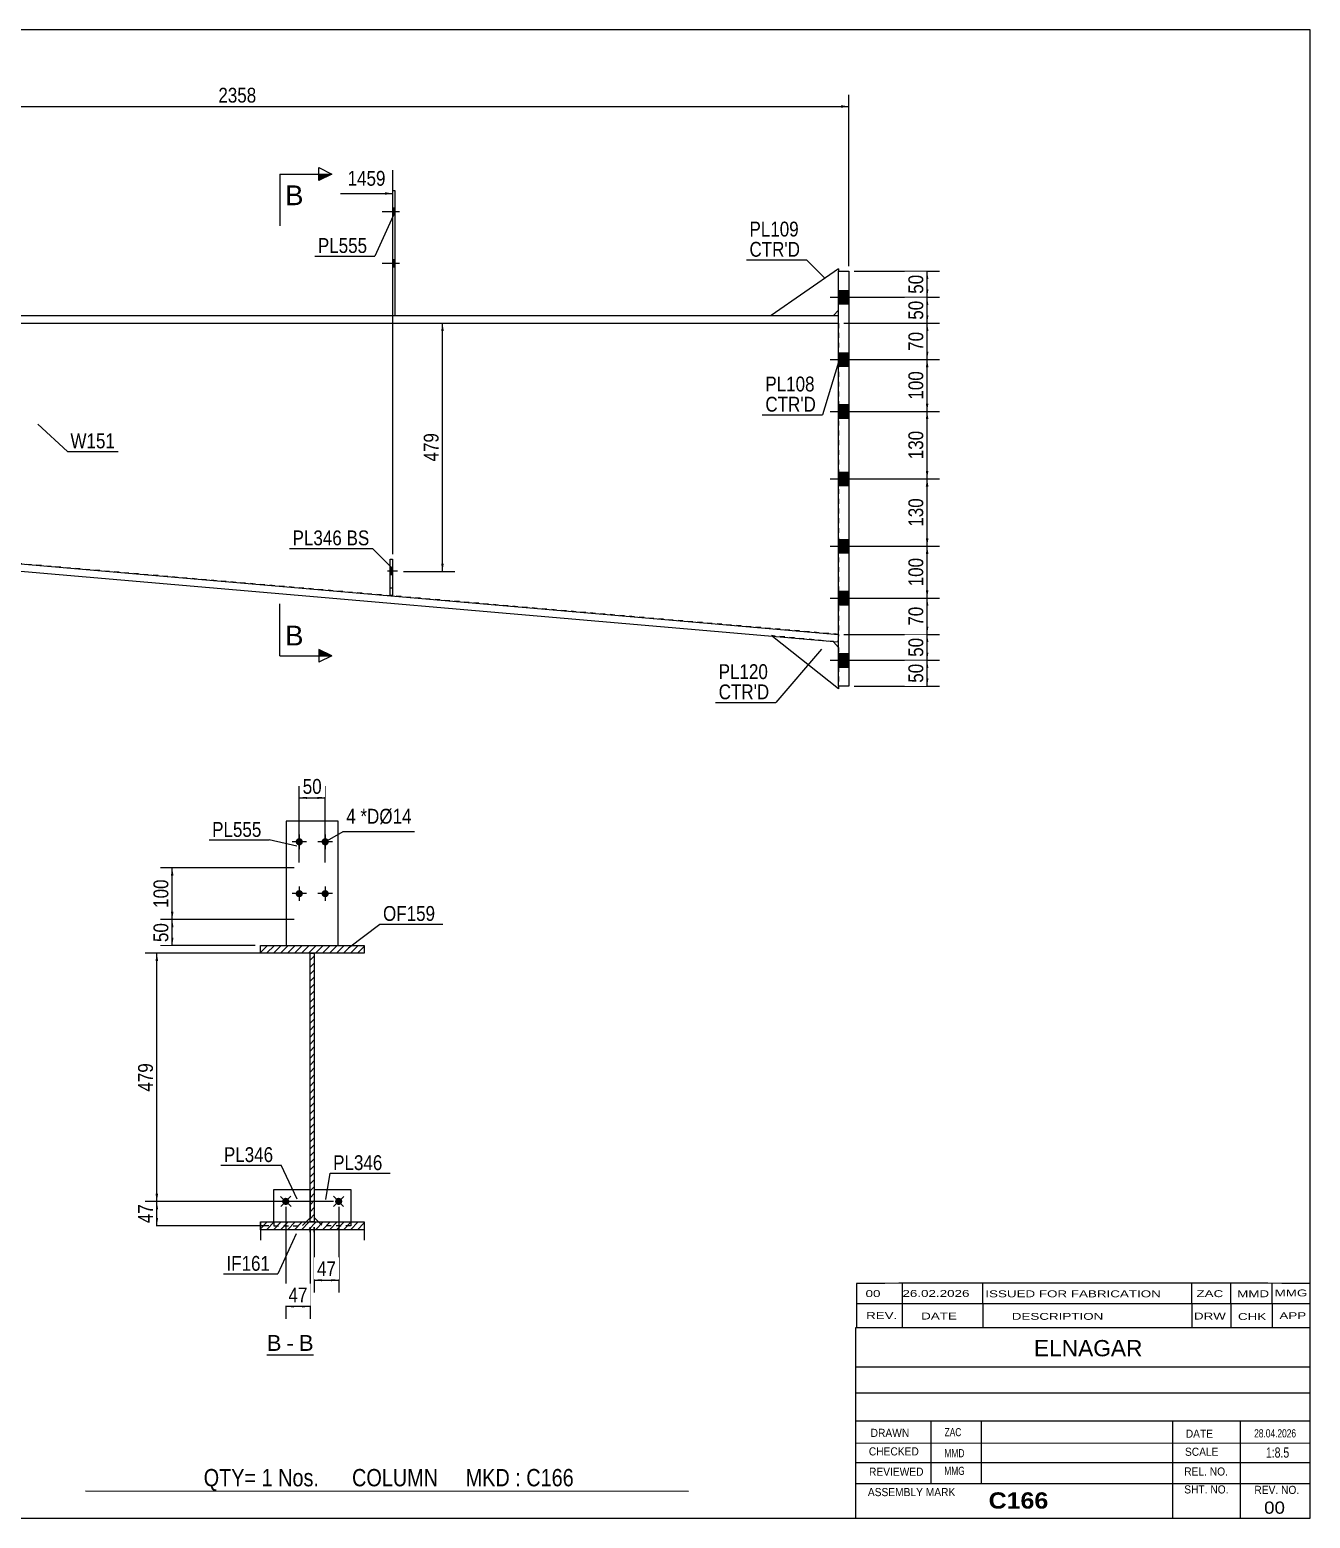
# Model space of a CAD drawing. Header units: millimetres. Extents: x -206 to 207, y -170 to 117.
# Drawn here: x -40 to 206.9, y -170.4 to 116.6 of the extents above; entities that cross this region are included whole.
import ezdxf

# ---------------------------------------------------------------- set-up
doc = ezdxf.new("R2010")
doc.units = ezdxf.units.MM
doc.linetypes.add('DXK_LINE_DOT1', pattern=[1.8814, 0.9407, -0.9407])
doc.linetypes.add('DXK_LINE_DOT2', pattern=[3.9198, 1.9599, -1.9599])
doc.styles.add('Arial', font='ARIAL.TTF', dxfattribs={"height": 0.2})
doc.styles.add('Arial Bold', font='ARIALBD.TTF', dxfattribs={"height": 0.2})
doc.styles.add('Arial Narrow', font='ARIALN.TTF', dxfattribs={"height": 0.2})

# ---------------------------------------------------------------- blocks, each defined once
blk = doc.blocks.new('Unknown-622305044-1209')
at = {"color": 5, "linetype": 'Continuous'}
for p, q in [((206.87, 116.57), (-203.13, 116.57)), ((-203.13, 116.57), (-203.13, -170.43)), ((206.87, -170.43), (206.87, 116.57)), ((-203.13, -170.43), (206.87, -170.43))]:
    blk.add_line(p, q, dxfattribs=at)
at = {"color": 174, "linetype": 'Continuous', "style": 'Arial'}
blk.add_text('Tekla structures', height=1.9102, rotation=90, dxfattribs=at).set_placement((-203.63, -169.93))
blk = doc.blocks.new('Unknown-622305044-13 - 1228')
at = {"color": 7, "linetype": 'Continuous'}
blk.add_line((5.66, -138.91), (14.69, -138.91), dxfattribs=at)
at = {"color": 0, "linetype": 'Continuous'}
blk.add_wipeout([(8.51, -138.16), (8.51, -134.96), (5.66, -134.96), (5.66, -138.16)], dxfattribs=at)
blk.add_wipeout([(10.89, -138.16), (10.89, -134.96), (9.47, -134.96), (9.47, -138.16)], dxfattribs=at)
at = {"color": 96, "linetype": 'Continuous', "style": 'Arial'}
blk.add_text('B', height=3.06, dxfattribs=at).set_placement((5.66, -138.16))
at = {"color": 0, "linetype": 'Continuous'}
blk.add_wipeout([(14.69, -138.16), (14.69, -134.96), (11.85, -134.96), (11.85, -138.16)], dxfattribs=at)
at = {"color": 96, "linetype": 'Continuous', "style": 'Arial'}
for s, p in [('-', (9.47, -138.16)), ('B', (11.85, -138.16))]:
    blk.add_text(s, height=3.06, dxfattribs=at).set_placement(p)
blk = doc.blocks.new('Bolt-622305044-1624 - 1602')
at = {"linetype": 'Continuous'}
for points in [[(115.92, 66.3), (115.92, 63.7), (117.92, 63.7), (117.92, 66.3)], [(115.92, 66.3), (115.92, 63.7), (117.92, 63.7), (117.92, 66.3)], [(115.92, 54.3), (115.92, 51.7), (117.92, 51.7), (117.92, 54.3)], [(115.92, 54.3), (115.92, 51.7), (117.92, 51.7), (117.92, 54.3)], [(115.92, 44.3), (115.92, 41.7), (117.92, 41.7), (117.92, 44.3)], [(115.92, 44.3), (115.92, 41.7), (117.92, 41.7), (117.92, 44.3)], [(115.92, 31.3), (115.92, 28.7), (117.92, 28.7), (117.92, 31.3)], [(115.92, 31.3), (115.92, 28.7), (117.92, 28.7), (117.92, 31.3)], [(115.92, 18.3), (115.92, 15.7), (117.92, 15.7), (117.92, 18.3)], [(115.92, 18.3), (115.92, 15.7), (117.92, 15.7), (117.92, 18.3)], [(115.92, 8.3), (115.92, 5.7), (117.92, 5.7), (117.92, 8.3)], [(115.92, 8.3), (115.92, 5.7), (117.92, 5.7), (117.92, 8.3)], [(115.92, -3.7), (115.92, -6.3), (117.92, -6.3), (117.92, -3.7)], [(115.92, -3.7), (115.92, -6.3), (117.92, -6.3), (117.92, -3.7)]]:
    blk.add_hatch(color=3, dxfattribs=at).paths.add_polyline_path(points)
at = {"color": 3, "linetype": 'Continuous'}
for p, q in [((115.92, 66.3), (117.92, 66.3)), ((115.92, 66.3), (117.92, 66.3)), ((114.33, 65), (124.92, 65)), ((114.33, 65), (124.92, 65)), ((115.92, 63.7), (117.92, 63.7)), ((115.92, 63.7), (117.92, 63.7)), ((114.33, 53), (124.92, 53)), ((114.33, 53), (124.92, 53)), ((115.92, 54.3), (117.92, 54.3)), ((115.92, 54.3), (117.92, 54.3)), ((115.92, 51.7), (117.92, 51.7)), ((115.92, 51.7), (117.92, 51.7)), ((115.92, 44.3), (117.92, 44.3)), ((115.92, 44.3), (117.92, 44.3)), ((114.33, 43), (124.92, 43)), ((114.33, 43), (124.92, 43)), ((115.92, 41.7), (117.92, 41.7)), ((115.92, 41.7), (117.92, 41.7)), ((114.33, 30), (124.92, 30)), ((114.33, 30), (124.92, 30)), ((115.92, 31.3), (117.92, 31.3)), ((115.92, 31.3), (117.92, 31.3)), ((115.92, 28.7), (117.92, 28.7)), ((115.92, 28.7), (117.92, 28.7)), ((115.92, 18.3), (117.92, 18.3)), ((115.92, 18.3), (117.92, 18.3)), ((114.33, 17), (124.92, 17)), ((114.33, 17), (124.92, 17)), ((115.92, 15.7), (117.92, 15.7)), ((115.92, 15.7), (117.92, 15.7)), ((114.33, 7), (124.92, 7)), ((114.33, 7), (124.92, 7)), ((115.92, 8.3), (117.92, 8.3)), ((115.92, 8.3), (117.92, 8.3)), ((115.92, 5.7), (117.92, 5.7)), ((115.92, 5.7), (117.92, 5.7)), ((114.33, -5), (124.92, -5)), ((114.33, -5), (124.92, -5)), ((115.92, -3.7), (117.92, -3.7)), ((115.92, -3.7), (117.92, -3.7)), ((115.92, -6.3), (117.92, -6.3)), ((115.92, -6.3), (117.92, -6.3))]:
    blk.add_line(p, q, dxfattribs=at)
blk = doc.blocks.new('Bolt-622305044-3004 - 1602')
at = {"linetype": 'Continuous'}
for points in [[(30.44, 80.8), (30.44, 82.2), (29.94, 82.2), (29.94, 80.8)], [(30.44, 80.8), (30.44, 82.2), (29.94, 82.2), (29.94, 80.8)], [(30.44, 70.8), (30.44, 72.2), (29.94, 72.2), (29.94, 70.8)], [(30.44, 70.8), (30.44, 72.2), (29.94, 72.2), (29.94, 70.8)]]:
    blk.add_hatch(color=3, dxfattribs=at).paths.add_polyline_path(points)
at = {"color": 3, "linetype": 'Continuous'}
for p, q in [((31.24, 81.5), (27.94, 81.5)), ((31.24, 81.5), (27.94, 81.5)), ((30.44, 82.2), (29.94, 82.2)), ((30.44, 82.2), (29.94, 82.2)), ((30.44, 80.8), (29.94, 80.8)), ((30.44, 80.8), (29.94, 80.8)), ((30.44, 72.2), (29.94, 72.2)), ((30.44, 72.2), (29.94, 72.2)), ((31.24, 71.5), (27.94, 71.5)), ((31.24, 71.5), (27.94, 71.5)), ((30.44, 70.8), (29.94, 70.8)), ((30.44, 70.8), (29.94, 70.8))]:
    blk.add_line(p, q, dxfattribs=at)
blk = doc.blocks.new('Part-622305044-1629 - 1602')
at = {"color": 7, "linetype": 'DXK_LINE_DOT1'}
for p, q in [((-115.92, 60), (115.92, 60)), ((-115.92, 60), (-115.92, 20)), ((115.92, 60), (115.92, 0)), ((115.92, 0), (-115.62, 19.97))]:
    blk.add_line(p, q, dxfattribs=at)
at = {"color": 2, "linetype": 'Continuous'}
blk.add_line((-115.92, 20), (-115.62, 19.97), dxfattribs=at)
blk = doc.blocks.new('Part-622305044-1884 - 1602')
at = {"color": 2, "linetype": 'Continuous'}
for p, q in [((115.92, 70), (117.92, 70)), ((115.92, -10), (115.92, 70)), ((117.92, 70), (117.92, -10)), ((117.92, -10), (115.92, -10))]:
    blk.add_line(p, q, dxfattribs=at)
blk = doc.blocks.new('Part-622305044-1826 - 1602')
at = {"color": 7, "linetype": 'DXK_LINE_DOT1'}
for p, q in [((114.92, -1.41), (102.98, -0.25)), ((103.17, -0.41), (102.98, -0.25)), ((114.92, -1.41), (114.93, -1.42)), ((115.92, -2.51), (115.92, -10))]:
    blk.add_line(p, q, dxfattribs=at)
at = {"color": 2, "linetype": 'Continuous'}
for p, q in [((115.92, -10.51), (103.17, -0.41)), ((114.93, -1.42), (115.92, -2.51)), ((115.92, -10), (115.92, -10.51))]:
    blk.add_line(p, q, dxfattribs=at)
blk = doc.blocks.new('Part-622305044-1855 - 1602')
at = {"color": 2, "linetype": 'Continuous'}
for p, q in [((115.92, 70.5), (102.92, 61.5)), ((115.92, 70.5), (115.92, 70)), ((114.92, 61.5), (115.92, 62.5))]:
    blk.add_line(p, q, dxfattribs=at)
at = {"color": 7, "linetype": 'DXK_LINE_DOT1'}
for p, q in [((115.92, 62.5), (115.92, 70)), ((102.92, 61.5), (114.92, 61.5))]:
    blk.add_line(p, q, dxfattribs=at)
blk = doc.blocks.new('Part-622305044-1889 - 1602')
at = {"color": 2, "linetype": 'Continuous'}
for p, q in [((-115.75, 18.48), (-115.62, 19.97)), ((115.79, -1.49), (-115.75, 18.48)), ((-115.62, 19.97), (115.92, 0)), ((115.92, 0), (115.79, -1.49))]:
    blk.add_line(p, q, dxfattribs=at)
blk = doc.blocks.new('Part-622305044-2994 - 1602')
at = {"color": 2, "linetype": 'Continuous'}
for p, q in [((29.44, 7.47), (29.44, 14.47)), ((29.44, 14.47), (29.94, 14.47)), ((29.94, 14.47), (29.94, 7.47)), ((29.94, 7.47), (29.44, 7.47))]:
    blk.add_line(p, q, dxfattribs=at)
blk = doc.blocks.new('Part-622305044-1894 - 1602')
at = {"color": 2, "linetype": 'Continuous'}
for p, q in [((-115.92, 61.5), (115.92, 61.5)), ((-115.92, 60), (115.92, 60))]:
    blk.add_line(p, q, dxfattribs=at)
at = {"color": 7, "linetype": 'DXK_LINE_DOT1'}
for p, q in [((-115.92, 60), (-115.92, 61.5)), ((115.92, 60), (115.92, 61.5))]:
    blk.add_line(p, q, dxfattribs=at)
blk = doc.blocks.new('Part-622305044-2990 - 1602')
at = {"color": 2, "linetype": 'Continuous'}
for p, q in [((30.44, 85.5), (29.94, 85.5)), ((29.94, 85.5), (29.94, 61.5)), ((30.44, 61.5), (30.44, 85.5))]:
    blk.add_line(p, q, dxfattribs=at)
at = {"color": 7, "linetype": 'DXK_LINE_DOT1'}
blk.add_line((29.94, 61.5), (30.44, 61.5), dxfattribs=at)
blk = doc.blocks.new('Part-622305044-2991 - 1602')
at = {"color": 7, "linetype": 'DXK_LINE_DOT1'}
for p, q in [((29.44, 7.47), (29.44, 14.47)), ((29.44, 14.47), (29.94, 14.47)), ((29.94, 14.47), (29.94, 7.47)), ((29.44, 8.97), (29.94, 8.97)), ((29.94, 7.47), (29.44, 7.47))]:
    blk.add_line(p, q, dxfattribs=at)
blk = doc.blocks.new('Bolt-622305044-3005 - 1602')
at = {"color": 3, "linetype": 'DXK_LINE_DOT2'}
for p, q in [((30.89, 12.17), (27.59, 12.17)), ((29.94, 12.87), (29.44, 12.87)), ((29.94, 11.47), (29.44, 11.47))]:
    blk.add_line(p, q, dxfattribs=at)
blk = doc.blocks.new('Bolt-622305044-3008 - 1602')
at = {"linetype": 'Continuous'}
blk.add_hatch(color=3, dxfattribs=at).paths.add_polyline_path([(29.94, 11.47), (29.94, 12.87), (29.44, 12.87), (29.44, 11.47)])
at = {"color": 3, "linetype": 'Continuous'}
for p, q in [((29.94, 12.87), (29.44, 12.87)), ((30.74, 12.17), (29.44, 12.17)), ((29.94, 11.47), (29.44, 11.47))]:
    blk.add_line(p, q, dxfattribs=at)
blk = doc.blocks.new('Part-622305044-1338 - 1228')
at = {"linetype": 'Continuous'}
h = blk.add_hatch(dxfattribs=at)
h.set_pattern_fill('', scale=0.3, style=0, pattern_type=0)
h.set_pattern_definition([(45, (4.4375, -60.0013), (-0.67352, 0.67352), [])])
h.paths.add_polyline_path([(24.44, -60), (4.44, -60), (4.44, -61.5), (24.44, -61.5)])
at = {"color": 2, "linetype": 'Continuous'}
for p, q in [((4.44, -60), (24.44, -60)), ((4.44, -61.5), (4.44, -60)), ((24.44, -60), (24.44, -61.5)), ((24.44, -61.5), (4.44, -61.5))]:
    blk.add_line(p, q, dxfattribs=at)
blk = doc.blocks.new('Part-622305044-3048 - 1228')
at = {"color": 2, "linetype": 'Continuous'}
for p, q in [((19.44, -36), (9.44, -36)), ((9.44, -36), (9.44, -60)), ((19.44, -60), (19.44, -36))]:
    blk.add_line(p, q, dxfattribs=at)
at = {"color": 7, "linetype": 'DXK_LINE_DOT1'}
blk.add_line((9.44, -60), (19.44, -60), dxfattribs=at)
blk = doc.blocks.new('Part-622305044-1237 - 1228')
at = {"linetype": 'Continuous'}
h = blk.add_hatch(dxfattribs=at)
h.set_pattern_fill('', scale=0.3, style=0, pattern_type=0)
h.set_pattern_definition([(45, (14.0375, -61.5013), (-0.67352, 0.67352), [])])
h.paths.add_polyline_path([(14.84, -61.5), (14.04, -61.5), (14.04, -113.29), (14.84, -113.29)])
at = {"color": 2, "linetype": 'Continuous'}
for p, q in [((14.04, -61.5), (14.84, -61.5)), ((14.04, -113.29), (14.04, -61.5)), ((14.84, -61.5), (14.84, -113.29)), ((14.84, -113.29), (14.04, -113.29))]:
    blk.add_line(p, q, dxfattribs=at)
at = {"color": 7, "linetype": 'DXK_LINE_DOT1'}
for p, q in [((14.04, -115.27), (14.04, -113.29)), ((14.84, -115.27), (14.84, -113.29))]:
    blk.add_line(p, q, dxfattribs=at)
blk = doc.blocks.new('Part-622305044-1316 - 1228')
at = {"linetype": 'Continuous'}
h = blk.add_hatch(dxfattribs=at)
h.set_pattern_fill('', scale=0.3, style=0, pattern_type=0)
h.set_pattern_definition([(45, (4.4375, -113.2866), (-0.67352, 0.67352), [])])
h.paths.add_polyline_path([(24.44, -113.29), (4.44, -113.29), (4.44, -114.79), (24.44, -114.79)])
at = {"color": 7, "linetype": 'DXK_LINE_DOT1'}
for p, q in [((4.44, -113.29), (4.44, -114.79)), ((24.44, -113.29), (24.44, -114.79))]:
    blk.add_line(p, q, dxfattribs=at)
at = {"color": 2, "linetype": 'Continuous'}
for p, q in [((4.44, -113.29), (24.44, -113.29)), ((4.44, -114.79), (4.44, -113.29)), ((4.44, -114.79), (4.44, -116.78)), ((24.44, -114.79), (4.44, -114.79)), ((24.44, -113.29), (24.44, -114.79)), ((24.44, -114.79), (24.44, -116.78))]:
    blk.add_line(p, q, dxfattribs=at)
blk = doc.blocks.new('Part-622305044-3049 - 1228')
at = {"color": 2, "linetype": 'Continuous'}
for p, q in [((7.01, -113.29), (7.01, -107.03)), ((7.01, -107.03), (14.01, -107.03)), ((14.01, -107.03), (14.01, -112.53)), ((14.01, -112.53), (13.25, -113.29))]:
    blk.add_line(p, q, dxfattribs=at)
at = {"color": 7, "linetype": 'DXK_LINE_DOT1'}
for p, q in [((7.01, -113.29), (7.01, -114.03)), ((7.01, -114.03), (12.51, -114.03)), ((13.25, -113.29), (12.51, -114.03))]:
    blk.add_line(p, q, dxfattribs=at)
blk = doc.blocks.new('Part-622305044-3052 - 1228')
at = {"color": 2, "linetype": 'Continuous'}
for p, q in [((14.87, -112.53), (14.87, -107.03)), ((14.87, -107.03), (21.87, -107.03)), ((21.87, -107.03), (21.87, -113.29)), ((14.87, -112.53), (15.62, -113.29))]:
    blk.add_line(p, q, dxfattribs=at)
at = {"color": 7, "linetype": 'DXK_LINE_DOT1'}
for p, q in [((15.62, -113.29), (16.37, -114.03)), ((21.87, -114.03), (16.37, -114.03)), ((21.87, -113.29), (21.87, -114.03))]:
    blk.add_line(p, q, dxfattribs=at)
blk = doc.blocks.new('Bolt-622305044-3062 - 1228')
at = {"linetype": 'Continuous'}
for points in [[(12.64, -40, -1), (11.24, -40, -1)], [(17.64, -40, -1), (16.24, -40, -1)], [(12.64, -50, -1), (11.24, -50, -1)], [(17.64, -50, -1), (16.24, -50, -1)]]:
    blk.add_hatch(color=3, dxfattribs=at).paths.add_polyline_path(points)
at = {"color": 3, "linetype": 'Continuous'}
for p, q in [((13.34, -40), (10.54, -40)), ((11.94, -38.6), (11.94, -41.4)), ((18.34, -40), (15.54, -40)), ((16.94, -38.6), (16.94, -41.4)), ((11.94, -48.6), (11.94, -51.4)), ((16.94, -48.6), (16.94, -51.4)), ((13.34, -50), (10.54, -50)), ((18.34, -50), (15.54, -50))]:
    blk.add_line(p, q, dxfattribs=at)
blk = doc.blocks.new('Bolt-622305044-3063 - 1228')
at = {"linetype": 'Continuous'}
blk.add_hatch(color=3, dxfattribs=at).paths.add_polyline_path([(9.82, -108.83, -1), (8.86, -109.84, -1)])
at = {"color": 3, "linetype": 'Continuous'}
for p, q in [((8.32, -108.37), (10.35, -110.3)), ((10.3, -108.32), (8.37, -110.35))]:
    blk.add_line(p, q, dxfattribs=at)
blk = doc.blocks.new('Bolt-622305044-3066 - 1228')
at = {"linetype": 'Continuous'}
blk.add_hatch(color=3, dxfattribs=at).paths.add_polyline_path([(20.02, -109.84, -1), (19.06, -108.83, -1)])
at = {"color": 3, "linetype": 'Continuous'}
for p, q in [((20.55, -108.37), (18.52, -110.3)), ((20.5, -110.35), (18.57, -108.32))]:
    blk.add_line(p, q, dxfattribs=at)
blk = doc.blocks.new('StraightDimension-622305044-2875 - 1602')
at = {"linetype": 'Continuous'}
for points in [[(132.75, 15.5), (133, 17), (133.25, 15.5)], [(133.25, 8.5), (133, 7), (132.75, 8.5)]]:
    blk.add_hatch(color=7, dxfattribs=at).paths.add_polyline_path(points)
at = {"color": 7, "linetype": 'Continuous'}
for p, q in [((123.42, 17), (135.4, 17)), ((133, 7), (133, 17)), ((123.42, 7), (135.4, 7))]:
    blk.add_line(p, q, dxfattribs=at)
at = {"color": 0}
blk.add_wipeout([(132.85, 15.34), (128.65, 15.34), (128.65, 8.66), (132.85, 8.66)], dxfattribs=at)
at = {"color": 3, "style": 'Arial Narrow'}
blk.add_text('100', height=2.863, rotation=90.0002, dxfattribs=at).set_placement((132.25, 9.26))
blk = doc.blocks.new('StraightDimension-622305044-2876 - 1602')
at = {"linetype": 'Continuous'}
for points in [[(132.75, 5.5), (133, 7), (133.25, 5.5)], [(133.25, 1.5), (133, 0), (132.75, 1.5)]]:
    blk.add_hatch(color=7, dxfattribs=at).paths.add_polyline_path(points)
at = {"color": 7, "linetype": 'Continuous'}
for p, q in [((123.42, 7), (135.4, 7)), ((133, 0), (133, 7)), ((116.92, 0), (135.4, 0))]:
    blk.add_line(p, q, dxfattribs=at)
at = {"color": 0}
blk.add_wipeout([(132.85, 5.93), (128.65, 5.93), (128.65, 1.07), (132.85, 1.07)], dxfattribs=at)
at = {"color": 3, "style": 'Arial Narrow'}
blk.add_text('70', height=2.863, rotation=90.0002, dxfattribs=at).set_placement((132.25, 1.67))
blk = doc.blocks.new('StraightDimension-622305044-2869 - 1602')
at = {"linetype": 'Continuous'}
for points in [[(132.75, 68.5), (133, 70), (133.25, 68.5)], [(133.25, 66.5), (133, 65), (132.75, 66.5)]]:
    blk.add_hatch(color=7, dxfattribs=at).paths.add_polyline_path(points)
at = {"color": 7, "linetype": 'Continuous'}
for p, q in [((118.92, 70), (135.4, 70)), ((133, 65), (133, 70)), ((123.42, 65), (135.4, 65))]:
    blk.add_line(p, q, dxfattribs=at)
at = {"color": 0}
blk.add_wipeout([(132.85, 69.93), (128.65, 69.93), (128.65, 65.07), (132.85, 65.07)], dxfattribs=at)
at = {"color": 3, "style": 'Arial Narrow'}
blk.add_text('50', height=2.863, rotation=90.0002, dxfattribs=at).set_placement((132.25, 65.67))
blk = doc.blocks.new('StraightDimension-622305044-2870 - 1602')
at = {"linetype": 'Continuous'}
for points in [[(132.75, 63.5), (133, 65), (133.25, 63.5)], [(133.25, 61.5), (133, 60), (132.75, 61.5)]]:
    blk.add_hatch(color=7, dxfattribs=at).paths.add_polyline_path(points)
at = {"color": 7, "linetype": 'Continuous'}
for p, q in [((123.42, 65), (135.4, 65)), ((133, 60), (133, 65)), ((116.92, 60), (135.4, 60))]:
    blk.add_line(p, q, dxfattribs=at)
at = {"color": 0}
blk.add_wipeout([(132.85, 64.93), (128.65, 64.93), (128.65, 60.07), (132.85, 60.07)], dxfattribs=at)
at = {"color": 3, "style": 'Arial Narrow'}
blk.add_text('50', height=2.863, rotation=90.0002, dxfattribs=at).set_placement((132.25, 60.67))
blk = doc.blocks.new('StraightDimension-622305044-2873 - 1602')
at = {"linetype": 'Continuous'}
for points in [[(132.75, 41.5), (133, 43), (133.25, 41.5)], [(133.25, 31.5), (133, 30), (132.75, 31.5)]]:
    blk.add_hatch(color=7, dxfattribs=at).paths.add_polyline_path(points)
at = {"color": 7, "linetype": 'Continuous'}
for p, q in [((123.42, 43), (135.4, 43)), ((133, 30), (133, 43)), ((123.42, 30), (135.4, 30))]:
    blk.add_line(p, q, dxfattribs=at)
at = {"color": 0}
blk.add_wipeout([(132.85, 39.84), (128.65, 39.84), (128.65, 33.16), (132.85, 33.16)], dxfattribs=at)
at = {"color": 3, "style": 'Arial Narrow'}
blk.add_text('130', height=2.863, rotation=90.0002, dxfattribs=at).set_placement((132.25, 33.76))
blk = doc.blocks.new('StraightDimension-622305044-2877 - 1602')
at = {"linetype": 'Continuous'}
for points in [[(132.75, -1.5), (133, 0), (133.25, -1.5)], [(133.25, -3.5), (133, -5), (132.75, -3.5)]]:
    blk.add_hatch(color=7, dxfattribs=at).paths.add_polyline_path(points)
at = {"color": 7, "linetype": 'Continuous'}
for p, q in [((116.92, 0), (135.4, 0)), ((133, -5), (133, 0)), ((123.42, -5), (135.4, -5))]:
    blk.add_line(p, q, dxfattribs=at)
at = {"color": 0}
blk.add_wipeout([(132.85, -0.07), (128.65, -0.07), (128.65, -4.93), (132.85, -4.93)], dxfattribs=at)
at = {"color": 3, "style": 'Arial Narrow'}
blk.add_text('50', height=2.863, rotation=90.0002, dxfattribs=at).set_placement((132.25, -4.33))
blk = doc.blocks.new('StraightDimension-622305044-1916 - 1602')
at = {"linetype": 'Continuous'}
for points in [[(39.3, 58.5), (39.55, 60), (39.8, 58.5)], [(39.8, 13.64), (39.55, 12.14), (39.3, 13.64)]]:
    blk.add_hatch(color=7, dxfattribs=at).paths.add_polyline_path(points)
at = {"color": 7, "linetype": 'Continuous'}
for p, q in [((32.02, 60), (41.95, 60)), ((39.55, 12.14), (39.55, 60)), ((32.02, 12.14), (41.95, 12.14))]:
    blk.add_line(p, q, dxfattribs=at)
at = {"color": 0}
blk.add_wipeout([(39.4, 39.41), (35.2, 39.41), (35.2, 32.73), (39.4, 32.73)], dxfattribs=at)
at = {"color": 3, "style": 'Arial Narrow'}
blk.add_text('479', height=2.863, rotation=90.0002, dxfattribs=at).set_placement((38.8, 33.33))
blk = doc.blocks.new('StraightDimension-622305044-1971 - 1602')
at = {"linetype": 'Continuous'}
for points in [[(-116.42, 101.53), (-117.92, 101.78), (-116.42, 102.03)], [(116.42, 102.03), (117.92, 101.78), (116.42, 101.53)]]:
    blk.add_hatch(color=7, dxfattribs=at).paths.add_polyline_path(points)
at = {"color": 7, "linetype": 'Continuous'}
for p, q in [((-117.92, 64), (-117.92, 104.03)), ((117.92, 71), (117.92, 104.03)), ((-117.92, 101.78), (117.92, 101.78))]:
    blk.add_line(p, q, dxfattribs=at)
at = {"color": 0}
blk.add_wipeout([(4.26, 101.93), (4.26, 106.13), (-4.26, 106.13), (-4.26, 101.93)], dxfattribs=at)
at = {"color": 3, "style": 'Arial Narrow'}
blk.add_text('2358', height=2.863, dxfattribs=at).set_placement((-3.66, 102.53))
blk = doc.blocks.new('StraightDimension-622305044-2871 - 1602')
at = {"linetype": 'Continuous'}
for points in [[(132.75, 58.5), (133, 60), (133.25, 58.5)], [(133.25, 54.5), (133, 53), (132.75, 54.5)]]:
    blk.add_hatch(color=7, dxfattribs=at).paths.add_polyline_path(points)
at = {"color": 7, "linetype": 'Continuous'}
for p, q in [((116.92, 60), (135.4, 60)), ((133, 53), (133, 60)), ((123.42, 53), (135.4, 53))]:
    blk.add_line(p, q, dxfattribs=at)
at = {"color": 0}
blk.add_wipeout([(132.85, 58.93), (128.65, 58.93), (128.65, 54.07), (132.85, 54.07)], dxfattribs=at)
at = {"color": 3, "style": 'Arial Narrow'}
blk.add_text('70', height=2.863, rotation=90.0002, dxfattribs=at).set_placement((132.25, 54.67))
blk = doc.blocks.new('StraightDimension-622305044-2872 - 1602')
at = {"linetype": 'Continuous'}
for points in [[(132.75, 51.5), (133, 53), (133.25, 51.5)], [(133.25, 44.5), (133, 43), (132.75, 44.5)]]:
    blk.add_hatch(color=7, dxfattribs=at).paths.add_polyline_path(points)
at = {"color": 7, "linetype": 'Continuous'}
for p, q in [((123.42, 53), (135.4, 53)), ((133, 43), (133, 53)), ((123.42, 43), (135.4, 43))]:
    blk.add_line(p, q, dxfattribs=at)
at = {"color": 0}
blk.add_wipeout([(132.85, 51.34), (128.65, 51.34), (128.65, 44.66), (132.85, 44.66)], dxfattribs=at)
at = {"color": 3, "style": 'Arial Narrow'}
blk.add_text('100', height=2.863, rotation=90.0002, dxfattribs=at).set_placement((132.25, 45.26))
blk = doc.blocks.new('StraightDimension-622305044-2874 - 1602')
at = {"linetype": 'Continuous'}
for points in [[(132.75, 28.5), (133, 30), (133.25, 28.5)], [(133.25, 18.5), (133, 17), (132.75, 18.5)]]:
    blk.add_hatch(color=7, dxfattribs=at).paths.add_polyline_path(points)
at = {"color": 7, "linetype": 'Continuous'}
for p, q in [((123.42, 30), (135.4, 30)), ((133, 17), (133, 30)), ((123.42, 17), (135.4, 17))]:
    blk.add_line(p, q, dxfattribs=at)
at = {"color": 0}
blk.add_wipeout([(132.85, 26.84), (128.65, 26.84), (128.65, 20.16), (132.85, 20.16)], dxfattribs=at)
at = {"color": 3, "style": 'Arial Narrow'}
blk.add_text('130', height=2.863, rotation=90.0002, dxfattribs=at).set_placement((132.25, 20.76))
blk = doc.blocks.new('StraightDimension-622305044-2878 - 1602')
at = {"linetype": 'Continuous'}
for points in [[(132.75, -6.5), (133, -5), (133.25, -6.5)], [(133.25, -8.5), (133, -10), (132.75, -8.5)]]:
    blk.add_hatch(color=7, dxfattribs=at).paths.add_polyline_path(points)
at = {"color": 7, "linetype": 'Continuous'}
for p, q in [((123.42, -5), (135.4, -5)), ((133, -10), (133, -5)), ((118.92, -10), (135.4, -10))]:
    blk.add_line(p, q, dxfattribs=at)
at = {"color": 0}
blk.add_wipeout([(132.85, -5.07), (128.65, -5.07), (128.65, -9.93), (132.85, -9.93)], dxfattribs=at)
at = {"color": 3, "style": 'Arial Narrow'}
blk.add_text('50', height=2.863, rotation=90.0002, dxfattribs=at).set_placement((132.25, -9.33))
blk = doc.blocks.new('StraightDimension-622305044-3575 - 1602')
at = {"linetype": 'Continuous'}
blk.add_hatch(color=7, dxfattribs=at).paths.add_polyline_path([(28.45, 85.25), (29.95, 85), (28.45, 84.75)])
at = {"color": 7, "linetype": 'Continuous'}
for p, q in [((29.95, 15.44), (29.95, 89.5)), ((19.88, 85), (29.95, 85))]:
    blk.add_line(p, q, dxfattribs=at)
at = {"color": 0}
blk.add_wipeout([(29.17, 85.9), (29.17, 90.1), (20.66, 90.1), (20.66, 85.9)], dxfattribs=at)
at = {"color": 3, "style": 'Arial Narrow'}
blk.add_text('1459', height=2.863, dxfattribs=at).set_placement((21.26, 86.5))
blk = doc.blocks.new('StraightDimension-622305044-1371 - 1228')
at = {"linetype": 'Continuous'}
for points in [[(-15.78, -110.86), (-15.53, -109.36), (-15.28, -110.86)], [(-15.28, -112.56), (-15.53, -114.06), (-15.78, -112.56)]]:
    blk.add_hatch(color=7, dxfattribs=at).paths.add_polyline_path(points)
at = {"color": 7, "linetype": 'Continuous'}
for p, q in [((18.54, -109.36), (-17.78, -109.36)), ((-15.53, -114.06), (-15.53, -109.36)), ((6.04, -114.06), (-17.78, -114.06))]:
    blk.add_line(p, q, dxfattribs=at)
at = {"color": 0}
blk.add_wipeout([(-15.68, -109.28), (-19.88, -109.28), (-19.88, -114.14), (-15.68, -114.14)], dxfattribs=at)
at = {"color": 3, "style": 'Arial Narrow'}
blk.add_text('47', height=2.863, rotation=90.0002, dxfattribs=at).set_placement((-16.28, -113.54))
blk = doc.blocks.new('StraightDimension-622305044-1342 - 1228')
at = {"linetype": 'Continuous'}
for points in [[(-12.81, -46.5), (-12.56, -45), (-12.31, -46.5)], [(-12.31, -53.5), (-12.56, -55), (-12.81, -53.5)]]:
    blk.add_hatch(color=7, dxfattribs=at).paths.add_polyline_path(points)
at = {"color": 7, "linetype": 'Continuous'}
for p, q in [((10.94, -45), (-14.81, -45)), ((-12.56, -55), (-12.56, -45)), ((10.94, -55), (-14.81, -55))]:
    blk.add_line(p, q, dxfattribs=at)
at = {"color": 0}
blk.add_wipeout([(-12.71, -46.66), (-16.91, -46.66), (-16.91, -53.34), (-12.71, -53.34)], dxfattribs=at)
at = {"color": 3, "style": 'Arial Narrow'}
blk.add_text('100', height=2.863, rotation=90.0002, dxfattribs=at).set_placement((-13.31, -52.74))
blk = doc.blocks.new('StraightDimension-622305044-1359 - 1228')
at = {"linetype": 'Continuous'}
for points in [[(-12.81, -56.5), (-12.56, -55), (-12.31, -56.5)], [(-12.31, -58.5), (-12.56, -60), (-12.81, -58.5)]]:
    blk.add_hatch(color=7, dxfattribs=at).paths.add_polyline_path(points)
at = {"color": 7, "linetype": 'Continuous'}
for p, q in [((10.94, -55), (-14.81, -55)), ((-12.56, -60), (-12.56, -55)), ((3.44, -60), (-14.81, -60))]:
    blk.add_line(p, q, dxfattribs=at)
at = {"color": 0}
blk.add_wipeout([(-12.71, -55.07), (-16.91, -55.07), (-16.91, -59.93), (-12.71, -59.93)], dxfattribs=at)
at = {"color": 3, "style": 'Arial Narrow'}
blk.add_text('50', height=2.863, rotation=90.0002, dxfattribs=at).set_placement((-13.31, -59.33))
blk = doc.blocks.new('StraightDimension-622305044-1387 - 1228')
at = {"linetype": 'Continuous'}
for points in [[(-15.78, -63), (-15.53, -61.5), (-15.28, -63)], [(-15.28, -107.86), (-15.53, -109.36), (-15.78, -107.86)]]:
    blk.add_hatch(color=7, dxfattribs=at).paths.add_polyline_path(points)
at = {"color": 7, "linetype": 'Continuous'}
for p, q in [((13.04, -61.5), (-17.78, -61.5)), ((-15.53, -109.36), (-15.53, -61.5)), ((18.54, -109.36), (-17.78, -109.36))]:
    blk.add_line(p, q, dxfattribs=at)
at = {"color": 0}
blk.add_wipeout([(-15.68, -82.09), (-19.88, -82.09), (-19.88, -88.77), (-15.68, -88.77)], dxfattribs=at)
at = {"color": 3, "style": 'Arial Narrow'}
blk.add_text('479', height=2.863, rotation=90.0002, dxfattribs=at).set_placement((-16.28, -88.17))
blk = doc.blocks.new('StraightDimension-622305044-1404 - 1228')
at = {"linetype": 'Continuous'}
for points in [[(16.34, -124.75), (14.84, -124.5), (16.34, -124.25)], [(18.04, -124.25), (19.54, -124.5), (18.04, -124.75)]]:
    blk.add_hatch(color=7, dxfattribs=at).paths.add_polyline_path(points)
at = {"color": 7, "linetype": 'Continuous'}
for p, q in [((19.54, -110.36), (19.54, -126.9)), ((14.84, -114.29), (14.84, -126.9)), ((14.84, -124.5), (19.54, -124.5))]:
    blk.add_line(p, q, dxfattribs=at)
at = {"color": 0}
blk.add_wipeout([(19.62, -124.35), (19.62, -120.15), (14.76, -120.15), (14.76, -124.35)], dxfattribs=at)
at = {"color": 3, "style": 'Arial Narrow'}
blk.add_text('47', height=2.863, dxfattribs=at).set_placement((15.36, -123.75))
blk = doc.blocks.new('StraightDimension-622305044-1421 - 1228')
at = {"linetype": 'Continuous'}
for points in [[(10.84, -129.81), (9.34, -129.56), (10.84, -129.31)], [(12.54, -129.31), (14.04, -129.56), (12.54, -129.81)]]:
    blk.add_hatch(color=7, dxfattribs=at).paths.add_polyline_path(points)
at = {"color": 7, "linetype": 'Continuous'}
for p, q in [((9.34, -110.36), (9.34, -131.96)), ((14.04, -114.29), (14.04, -131.96)), ((9.34, -129.56), (14.04, -129.56))]:
    blk.add_line(p, q, dxfattribs=at)
at = {"color": 0}
blk.add_wipeout([(14.12, -129.41), (14.12, -125.21), (9.26, -125.21), (9.26, -129.41)], dxfattribs=at)
at = {"color": 3, "style": 'Arial Narrow'}
blk.add_text('47', height=2.863, dxfattribs=at).set_placement((9.86, -128.81))
blk = doc.blocks.new('StraightDimension-622305044-1438 - 1228')
at = {"linetype": 'Continuous'}
for points in [[(13.44, -31.75), (11.94, -31.5), (13.44, -31.25)], [(15.44, -31.25), (16.94, -31.5), (15.44, -31.75)]]:
    blk.add_hatch(color=7, dxfattribs=at).paths.add_polyline_path(points)
at = {"color": 7, "linetype": 'Continuous'}
for p, q in [((11.94, -44), (11.94, -29.25)), ((11.94, -31.5), (16.94, -31.5)), ((16.94, -44), (16.94, -29.25))]:
    blk.add_line(p, q, dxfattribs=at)
at = {"color": 0}
blk.add_wipeout([(16.87, -31.35), (16.87, -27.15), (12.01, -27.15), (12.01, -31.35)], dxfattribs=at)
at = {"color": 3, "style": 'Arial Narrow'}
blk.add_text('50', height=2.863, dxfattribs=at).set_placement((12.61, -30.75))
blk = doc.blocks.new('CBS_CALLOFF-622305044-3659')
at = {"color": 7, "linetype": 'Continuous'}
blk.add_line((-29.25, -165.16), (86.98, -165.18), dxfattribs=at)
at = {"color": 3, "linetype": 'Continuous', "style": 'Arial Narrow'}
blk.add_text('QTY= 1 Nos.      COLUMN     MKD : C166', height=3.3405, dxfattribs=at).set_placement((-6.49, -164.27))
blk = doc.blocks.new('CBS_NAME_BLOG-622305044-3660')
at = {"color": 7, "linetype": 'Continuous'}
for p, q in [((119.28, -133.68), (206.8, -133.68)), ((119.28, -170.38), (119.28, -133.68)), ((119.28, -141.21), (206.8, -141.21)), ((119.35, -146.27), (206.87, -146.27)), ((119.28, -151.64), (206.8, -151.64)), ((133.8, -163.74), (133.8, -151.64)), ((143.49, -163.72), (143.49, -151.65)), ((180.4, -170.38), (180.4, -151.65)), ((193.45, -170.38), (193.45, -151.64)), ((119.29, -155.94), (206.87, -155.92)), ((119.28, -159.68), (206.8, -159.68)), ((119.28, -163.73), (206.8, -163.73)), ((119.28, -170.43), (206.87, -170.43))]:
    blk.add_line(p, q, dxfattribs=at)
at = {"color": 3, "linetype": 'Continuous', "style": 'Arial'}
blk.add_text('ELNAGAR', height=3.133, dxfattribs=at).set_placement((153.6, -139.2))
at = {"color": 3, "linetype": 'Continuous'}
for s, height, style, width, p in [('DRAWN', 1.566, 'Arial', 0.9, (122.11, -154.75)), ('ZAC', 1.565, 'Arial Narrow', 0.9, (136.37, -154.61)), ('DATE', 1.566, 'Arial', 0.9, (182.87, -154.91)), ('28.04.2026', 1.565, 'Arial Narrow', 0.9, (196.06, -154.84)), ('CHECKED', 1.566, 'Arial', 0.9, (121.77, -158.32)), ('MMD', 1.565, 'Arial Narrow', 0.9, (136.34, -158.67)), ('SCALE', 1.566, 'Arial', 0.9, (182.72, -158.39)), ('1:8.5', 1.957, 'Arial Narrow', 0.9, (198.33, -158.74)), ('REVIEWED', 1.566, 'Arial', 0.9, (121.8, -162.24)), ('MMG', 1.565, 'Arial Narrow', 0.9, (136.31, -162.07)), ('REL. NO.', 1.566, 'Arial', 0.9, (182.58, -162.19)), ('ASSEMBLY MARK', 1.5663, 'Arial', 0.9, (121.58, -166.17)), ('C166', 3.131, 'Arial Bold', 1.1, (144.86, -168.57)), ('SHT. NO.', 1.566, 'Arial', 0.9, (182.58, -165.65)), ('REV. NO.', 1.566, 'Arial', 0.9, (196.1, -165.74))]:
    blk.add_text(s, height=height, dxfattribs=dict(at, style=style, width=width)).set_placement(p)
at = {"color": 3, "style": 'Arial', "width": 1.1}
blk.add_text('00', height=2.349, dxfattribs=at).set_placement((197.98, -169.56))
blk = doc.blocks.new('CBS_REVISION-622305044-3661')
at = {"color": 7, "linetype": 'Continuous'}
for p, q in [((119.36, -125.15), (119.36, -129.04)), ((128.17, -125.14), (128.17, -129.04)), ((143.76, -129.04), (143.76, -125.12)), ((184.02, -129.04), (184.03, -125.12)), ((191.58, -129.04), (191.59, -125.13)), ((199.51, -129.04), (199.5, -125.14)), ((119.36, -129.04), (119.36, -133.68)), ((119.36, -129.05), (206.86, -129.05)), ((128.16, -129.05), (128.16, -133.68)), ((143.76, -129.04), (143.76, -133.61)), ((184.01, -129.05), (184.01, -133.67)), ((191.55, -129.05), (191.55, -133.68)), ((199.5, -129.05), (199.5, -133.68)), ((119.36, -133.68), (206.86, -133.68))]:
    blk.add_line(p, q, dxfattribs=at)
blk.add_arc((163.12, -28098.42), 27973.31, 89.910387, 90.089622, dxfattribs=at)
at = {"color": 7, "style": 'Arial Narrow', "width": 1.7}
for s, height, p in [('00', 1.326, (121.13, -127.78)), ('26.02.2026', 1.326, (128.24, -127.75)), ('ISSUED FOR FABRICATION', 1.3257, (144.22, -127.82)), ('ZAC', 1.326, (184.93, -127.79)), ('MMD', 1.326, (192.78, -127.81))]:
    blk.add_text(s, height=height, dxfattribs=at).set_placement(p)
at = {"color": 7, "linetype": 'Continuous', "style": 'Arial Narrow', "width": 1.7}
for s, height, p in [('MMG', 1.326, (200, -127.65)), ('REV.', 1.326, (121.23, -132)), ('DATE', 1.326, (131.85, -132.11)), ('DESCRIPTION', 1.3257, (149.33, -132.17)), ('DRW', 1.326, (184.44, -132.11)), ('CHK', 1.326, (192.93, -132.2)), ('APP', 1.326, (200.93, -132.04))]:
    blk.add_text(s, height=height, dxfattribs=at).set_placement(p)
blk = doc.blocks.new('Mark-622305044-1625 - 1602')
at = {"color": 0}
blk.add_wipeout([(-23.6, 35.87), (-23.6, 38.87), (-32.18, 38.87), (-32.18, 35.87)], dxfattribs=at)
blk.add_wipeout([(-23.6, 35.87), (-23.6, 38.87), (-32.18, 38.87), (-32.18, 35.87)], dxfattribs=at)
at = {"color": 7, "linetype": 'Continuous'}
for p, q in [((-38.47, 40.5), (-32.78, 35.27)), ((-32.78, 35.27), (-23, 35.27))]:
    blk.add_line(p, q, dxfattribs=at)
at = {"color": 3, "style": 'Arial Narrow'}
blk.add_text('W151', height=2.863, dxfattribs=at).set_placement((-32.18, 35.87))
blk = doc.blocks.new('SectionMark-622305044-2070 - 1602')
at = {"linetype": 'Continuous'}
for points in [[(15.69, 87.5), (15.69, 88.75), (18.19, 88.75)], [(15.69, -4.14), (15.69, -2.89), (18.19, -4.14)]]:
    blk.add_hatch(color=30, dxfattribs=at).paths.add_polyline_path(points)
at = {"color": 30, "linetype": 'Continuous'}
for p, q in [((15.69, 87.5), (15.69, 90)), ((15.69, 90), (18.19, 88.75)), ((8.19, 88.75), (18.19, 88.75)), ((18.19, 88.75), (15.69, 87.5)), ((8.19, -4.14), (18.19, -4.14)), ((18.19, -4.14), (15.69, -2.89)), ((15.69, -2.89), (15.69, -5.39)), ((18.19, -4.14), (15.69, -5.39))]:
    blk.add_line(p, q, dxfattribs=at)
at = {"color": 0, "linetype": 'Continuous'}
for points in [[(12.75, 82.75), (12.75, 86.75), (9.19, 86.75), (9.19, 82.75)], [(12.75, -2.14), (12.75, 1.86), (9.19, 1.86), (9.19, -2.14)]]:
    blk.add_wipeout(points, dxfattribs=at)
at = {"color": 30, "linetype": 'Continuous'}
for p, q in [((8.19, 88.75), (8.19, 78.75)), ((8.19, -4.14), (8.19, 5.86))]:
    blk.add_line(p, q, dxfattribs=at)
at = {"color": 96, "linetype": 'Continuous', "style": 'Arial'}
for p in [(9.19, 82.75), (9.19, -2.14)]:
    blk.add_text('B', height=3.82, dxfattribs=at).set_placement(p)
blk = doc.blocks.new('MarkSet-622305044-3637 - 1602')
at = {"color": 0}
blk.add_wipeout([(20.16, 17.17), (20.16, 20.17), (10.65, 20.17), (10.65, 17.17)], dxfattribs=at)
blk.add_wipeout([(20.16, 17.17), (20.16, 20.17), (10.65, 20.17), (10.65, 17.17)], dxfattribs=at)
blk.add_wipeout([(25.44, 17.17), (25.44, 20.17), (21.06, 20.17), (21.06, 17.17)], dxfattribs=at)
blk.add_wipeout([(25.44, 17.17), (25.44, 20.17), (21.06, 20.17), (21.06, 17.17)], dxfattribs=at)
at = {"color": 7, "linetype": 'Continuous'}
for p in [(10.05, 16.57), (29.57, 13.04)]:
    blk.add_line(p, (26.04, 16.57), dxfattribs=at)
at = {"color": 3, "style": 'Arial Narrow'}
for s, p in [('PL346', (10.65, 17.17)), ('BS', (21.06, 17.17))]:
    blk.add_text(s, height=2.863, dxfattribs=at).set_placement(p)
blk = doc.blocks.new('Mark-622305044-3645 - 1602')
at = {"color": 7, "linetype": 'Continuous'}
blk.add_line((30.07, 80.67), (26.54, 72.94), dxfattribs=at)
at = {"color": 0}
blk.add_wipeout([(25.04, 73.54), (25.04, 76.54), (15.53, 76.54), (15.53, 73.54)], dxfattribs=at)
blk.add_wipeout([(25.04, 73.54), (25.04, 76.54), (15.53, 76.54), (15.53, 73.54)], dxfattribs=at)
at = {"color": 7, "linetype": 'Continuous'}
blk.add_line((14.93, 72.94), (26.54, 72.94), dxfattribs=at)
at = {"color": 3, "style": 'Arial Narrow'}
blk.add_text('PL555', height=2.863, dxfattribs=at).set_placement((15.53, 73.54))
blk = doc.blocks.new('Mark-622305044-1822 - 1602')
at = {"color": 0}
blk.add_wipeout([(102.31, -8.62), (102.31, -5.62), (92.81, -5.62), (92.81, -8.62)], dxfattribs=at)
blk.add_wipeout([(102.31, -8.62), (102.31, -5.62), (92.81, -5.62), (92.81, -8.62)], dxfattribs=at)
blk.add_wipeout([(102.56, -12.52), (102.56, -9.52), (92.81, -9.52), (92.81, -12.52)], dxfattribs=at)
blk.add_wipeout([(102.56, -12.52), (102.56, -9.52), (92.81, -9.52), (92.81, -12.52)], dxfattribs=at)
at = {"color": 7, "linetype": 'Continuous'}
for p in [(112.61, -2.87), (92.21, -13.12)]:
    blk.add_line(p, (103.81, -13.12), dxfattribs=at)
at = {"color": 3, "style": 'Arial Narrow'}
blk.add_text('PL120', height=2.863, dxfattribs=at).set_placement((92.81, -8.62))
at = {"color": 1, "style": 'Arial Narrow'}
blk.add_text("CTR'D", height=2.863, dxfattribs=at).set_placement((92.81, -12.52))
blk = doc.blocks.new('Mark-622305044-1851 - 1602')
at = {"color": 0}
blk.add_wipeout([(108.25, 76.71), (108.25, 79.71), (98.75, 79.71), (98.75, 76.71)], dxfattribs=at)
blk.add_wipeout([(108.25, 76.71), (108.25, 79.71), (98.75, 79.71), (98.75, 76.71)], dxfattribs=at)
blk.add_wipeout([(108.5, 72.81), (108.5, 75.81), (98.75, 75.81), (98.75, 72.81)], dxfattribs=at)
blk.add_wipeout([(108.5, 72.81), (108.5, 75.81), (98.75, 75.81), (98.75, 72.81)], dxfattribs=at)
at = {"color": 7, "linetype": 'Continuous'}
for p in [(98.15, 72.21), (113.29, 68.67)]:
    blk.add_line(p, (109.75, 72.21), dxfattribs=at)
at = {"color": 3, "style": 'Arial Narrow'}
blk.add_text('PL109', height=2.863, dxfattribs=at).set_placement((98.75, 76.71))
at = {"color": 1, "style": 'Arial Narrow'}
blk.add_text("CTR'D", height=2.863, dxfattribs=at).set_placement((98.75, 72.81))
blk = doc.blocks.new('Mark-622305044-1880 - 1602')
at = {"color": 0}
blk.add_wipeout([(111.31, 46.84), (111.31, 49.84), (101.81, 49.84), (101.81, 46.84)], dxfattribs=at)
blk.add_wipeout([(111.31, 46.84), (111.31, 49.84), (101.81, 49.84), (101.81, 46.84)], dxfattribs=at)
blk.add_wipeout([(111.56, 42.94), (111.56, 45.94), (101.81, 45.94), (101.81, 42.94)], dxfattribs=at)
blk.add_wipeout([(111.56, 42.94), (111.56, 45.94), (101.81, 45.94), (101.81, 42.94)], dxfattribs=at)
at = {"color": 7, "linetype": 'Continuous'}
for p in [(116.35, 53.97), (101.21, 42.34)]:
    blk.add_line(p, (112.81, 42.34), dxfattribs=at)
at = {"color": 3, "style": 'Arial Narrow'}
blk.add_text('PL108', height=2.863, dxfattribs=at).set_placement((101.81, 46.84))
at = {"color": 1, "style": 'Arial Narrow'}
blk.add_text("CTR'D", height=2.863, dxfattribs=at).set_placement((101.81, 42.94))
blk = doc.blocks.new('Mark-622305044-3109 - 1228')
at = {"color": 0}
blk.add_wipeout([(27.98, -103.3), (27.98, -100.3), (18.47, -100.3), (18.47, -103.3)], dxfattribs=at)
blk.add_wipeout([(27.98, -103.3), (27.98, -100.3), (18.47, -100.3), (18.47, -103.3)], dxfattribs=at)
at = {"color": 7, "linetype": 'Continuous'}
for p, q in [((17.09, -109), (17.87, -103.9)), ((17.87, -103.9), (29.48, -103.9))]:
    blk.add_line(p, q, dxfattribs=at)
at = {"color": 3, "style": 'Arial Narrow'}
blk.add_text('PL346', height=2.863, dxfattribs=at).set_placement((18.47, -103.3))
blk = doc.blocks.new('Mark-622305044-1334 - 1228')
at = {"color": 0}
blk.add_wipeout([(38.14, -55.25), (38.14, -52.25), (28.09, -52.25), (28.09, -55.25)], dxfattribs=at)
blk.add_wipeout([(38.14, -55.25), (38.14, -52.25), (28.09, -52.25), (28.09, -55.25)], dxfattribs=at)
at = {"color": 7, "linetype": 'Continuous'}
for p, q in [((21.41, -60.47), (27.49, -55.85)), ((27.49, -55.85), (39.64, -55.85))]:
    blk.add_line(p, q, dxfattribs=at)
at = {"color": 3, "style": 'Arial Narrow'}
blk.add_text('OF159', height=2.863, dxfattribs=at).set_placement((28.09, -55.25))
blk = doc.blocks.new('Mark-622305044-1312 - 1228')
at = {"color": 7, "linetype": 'Continuous'}
blk.add_line((11.34, -115.59), (7.8, -123.32), dxfattribs=at)
at = {"color": 0}
blk.add_wipeout([(6.3, -122.72), (6.3, -119.72), (-2.1, -119.72), (-2.1, -122.72)], dxfattribs=at)
blk.add_wipeout([(6.3, -122.72), (6.3, -119.72), (-2.1, -119.72), (-2.1, -122.72)], dxfattribs=at)
at = {"color": 7, "linetype": 'Continuous'}
blk.add_line((-2.7, -123.32), (7.8, -123.32), dxfattribs=at)
at = {"color": 3, "style": 'Arial Narrow'}
blk.add_text('IF161', height=2.863, dxfattribs=at).set_placement((-2.1, -122.72))
blk = doc.blocks.new('Mark-622305044-3103 - 1228')
at = {"color": 7, "linetype": 'Continuous'}
blk.add_line((11.47, -40.83), (6.15, -39.65), dxfattribs=at)
at = {"color": 0}
blk.add_wipeout([(4.65, -39.05), (4.65, -36.05), (-4.86, -36.05), (-4.86, -39.05)], dxfattribs=at)
blk.add_wipeout([(4.65, -39.05), (4.65, -36.05), (-4.86, -36.05), (-4.86, -39.05)], dxfattribs=at)
at = {"color": 7, "linetype": 'Continuous'}
blk.add_line((-5.46, -39.65), (6.15, -39.65), dxfattribs=at)
at = {"color": 3, "style": 'Arial Narrow'}
blk.add_text('PL555', height=2.863, dxfattribs=at).set_placement((-4.86, -39.05))
blk = doc.blocks.new('Mark-622305044-3083 - 1228')
at = {"color": 7, "linetype": 'Continuous'}
for p, q in [((16.94, -40), (20.4, -38)), ((20.4, -38), (34.19, -38))]:
    blk.add_line(p, q, dxfattribs=at)
at = {"color": 0}
blk.add_wipeout([(22.83, -36.5), (22.83, -33.5), (21, -33.5), (21, -36.5)], dxfattribs=at)
blk.add_wipeout([(22.83, -36.5), (22.83, -33.5), (21, -33.5), (21, -36.5)], dxfattribs=at)
blk.add_wipeout([(27.38, -36.5), (27.38, -33.5), (23.73, -33.5), (23.73, -36.5)], dxfattribs=at)
blk.add_wipeout([(27.38, -36.5), (27.38, -33.5), (23.73, -33.5), (23.73, -36.5)], dxfattribs=at)
at = {"color": 3, "style": 'Arial Narrow'}
blk.add_text('4', height=2.86, dxfattribs=at).set_placement((21, -36.5))
at = {"color": 0}
blk.add_wipeout([(33.59, -36.5), (33.59, -33.5), (27.38, -33.5), (27.38, -36.5)], dxfattribs=at)
blk.add_wipeout([(33.59, -36.5), (33.59, -33.5), (27.38, -33.5), (27.38, -36.5)], dxfattribs=at)
at = {"color": 3, "style": 'Arial Narrow'}
for s, p in [('*D', (23.73, -36.5)), ('Ø14', (27.38, -36.5))]:
    blk.add_text(s, height=2.863, dxfattribs=at).set_placement(p)
blk = doc.blocks.new('Mark-622305044-3106 - 1228')
at = {"color": 7, "linetype": 'Continuous'}
blk.add_line((11.54, -108.91), (8.42, -102.35), dxfattribs=at)
at = {"color": 0}
blk.add_wipeout([(6.92, -101.75), (6.92, -98.75), (-2.59, -98.75), (-2.59, -101.75)], dxfattribs=at)
blk.add_wipeout([(6.92, -101.75), (6.92, -98.75), (-2.59, -98.75), (-2.59, -101.75)], dxfattribs=at)
at = {"color": 7, "linetype": 'Continuous'}
blk.add_line((-3.19, -102.35), (8.42, -102.35), dxfattribs=at)
at = {"color": 3, "style": 'Arial Narrow'}
blk.add_text('PL346', height=2.863, dxfattribs=at).set_placement((-2.59, -101.75))

msp = doc.modelspace()

# ---------------------------------------------------------------- block references
for name in ['Unknown-622305044-1209', 'Part-622305044-2990 - 1602', 'Bolt-622305044-3004 - 1602', 'Part-622305044-1855 - 1602', 'Part-622305044-1884 - 1602', 'Bolt-622305044-1624 - 1602', 'Part-622305044-1894 - 1602', 'Part-622305044-1629 - 1602', 'Part-622305044-1889 - 1602', 'Part-622305044-2994 - 1602', 'Part-622305044-2991 - 1602', 'Bolt-622305044-3005 - 1602', 'Bolt-622305044-3008 - 1602', 'Part-622305044-1826 - 1602', 'Part-622305044-3048 - 1228', 'Bolt-622305044-3062 - 1228', 'Part-622305044-1338 - 1228', 'Part-622305044-1237 - 1228', 'Part-622305044-3049 - 1228', 'Bolt-622305044-3063 - 1228', 'Part-622305044-3052 - 1228', 'Bolt-622305044-3066 - 1228', 'Part-622305044-1316 - 1228', 'CBS_REVISION-622305044-3661', 'CBS_NAME_BLOG-622305044-3660', 'CBS_CALLOFF-622305044-3659']:
    msp.add_blockref(name, (0, 0))

# ---------------------------------------------------------------- next in the draw order: block references
for name in ['StraightDimension-622305044-2869 - 1602', 'StraightDimension-622305044-1916 - 1602', 'Mark-622305044-1625 - 1602', 'StraightDimension-622305044-2873 - 1602', 'StraightDimension-622305044-2875 - 1602', 'Mark-622305044-1822 - 1602', 'StraightDimension-622305044-1342 - 1228', 'Mark-622305044-1334 - 1228', 'StraightDimension-622305044-1371 - 1228', 'Unknown-622305044-13 - 1228']:
    msp.add_blockref(name, (0, 0))

# ---------------------------------------------------------------- next in the draw order: block references
for name in ['StraightDimension-622305044-2870 - 1602', 'StraightDimension-622305044-2874 - 1602', 'StraightDimension-622305044-2876 - 1602', 'StraightDimension-622305044-1438 - 1228', 'StraightDimension-622305044-1359 - 1228', 'StraightDimension-622305044-1387 - 1228']:
    msp.add_blockref(name, (0, 0))

# ---------------------------------------------------------------- next in the draw order: block references
for name in ['StraightDimension-622305044-1971 - 1602', 'StraightDimension-622305044-2871 - 1602', 'StraightDimension-622305044-2877 - 1602', 'Mark-622305044-3083 - 1228', 'Mark-622305044-3103 - 1228', 'Mark-622305044-3106 - 1228', 'StraightDimension-622305044-1404 - 1228']:
    msp.add_blockref(name, (0, 0))

# ---------------------------------------------------------------- next in the draw order: block references
for name in ['SectionMark-622305044-2070 - 1602', 'StraightDimension-622305044-3575 - 1602', 'Mark-622305044-1851 - 1602', 'Mark-622305044-1880 - 1602', 'StraightDimension-622305044-2872 - 1602', 'StraightDimension-622305044-2878 - 1602', 'Mark-622305044-3109 - 1228', 'StraightDimension-622305044-1421 - 1228']:
    msp.add_blockref(name, (0, 0))

# ---------------------------------------------------------------- next in the draw order: block references
for name in ['Mark-622305044-3645 - 1602', 'MarkSet-622305044-3637 - 1602', 'Mark-622305044-1312 - 1228']:
    msp.add_blockref(name, (0, 0))

doc.saveas('drawing.dxf')
